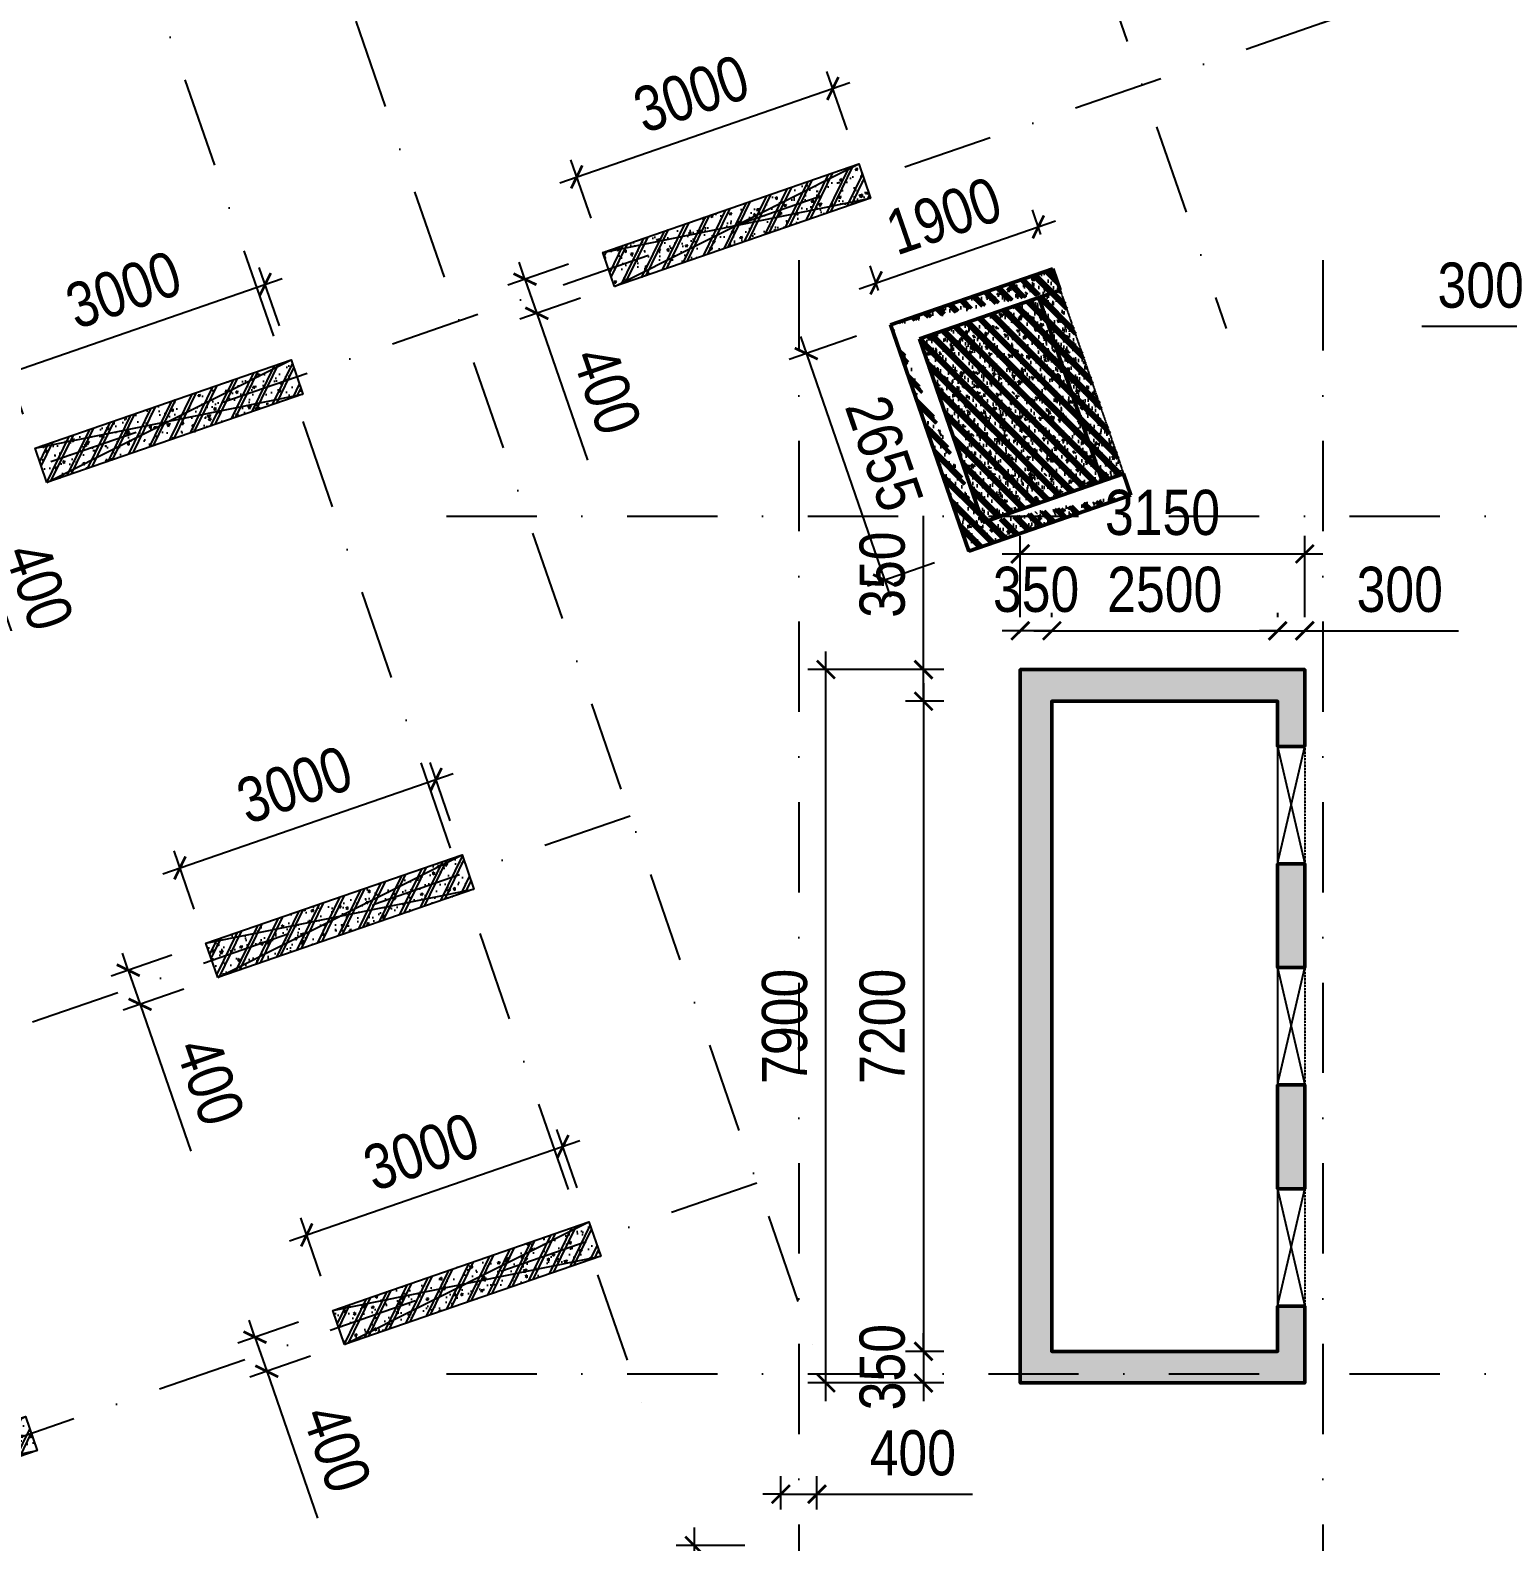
# Model space of a CAD drawing. Header units: millimetres. Extents: x 13965 to 1327256, y -72704 to 46237.
# Drawn here: x 287687 to 304047, y -23923 to -7183 of the extents above; entities that cross this region are included whole.
import ezdxf

# ---------------------------------------------------------------- set-up
doc = ezdxf.new("R2010")
doc.units = ezdxf.units.MM
doc.header["$MEASUREMENT"] = 0
doc.linetypes.add('DASHDOT', pattern=[1, 0.5, -0.25, 0, -0.25])
doc.linetypes.add('DASHED', pattern=[4.5, 3, -1.5])
for name, color, linetype in [('ccu11-Khuat', 9, 'DASHED'), ('ccu11-Manh', 8, 'Continuous'), ('ccu11-Thay', 7, 'Continuous'), ('KC2-DIM', 251, 'Continuous'), ('KT-Hatch', 251, 'Continuous'), ('KT-Luoi truc South Tower', 8, 'DASHDOT'), ('xref.asix of  podium$0$xref.asix of  podium$0$Xref_ST_MBDV Cot vach 30.7.2022$0$KT-Net cot vach', 6, 'Continuous'), ('Xref_ST_MBDV Cot vach 30.7.2022|Xref_ST_MBDV Cot vach 30.7.2022|Xref_ST_MBDV Cot vach 30.7.2022|Xref_ST_MBDV Cot vach 30.7.2022|KC-Betong', 6, 'Continuous')]:
    doc.layers.add(name, color=color, linetype=linetype)
for name, color, linetype, lineweight in [('KT-Kich thuoc', 159, 'Continuous', 18), ('ST_MBDV Cot vach 220805$0$Xref_ST_MBDV Cot vach 30.7.2022$0$KT-Net cot vach', 6, 'Continuous', 50), ('Xref_ST_MBDV Cot vach 30.7.2022$0$KT-Net cot vach', 6, 'Continuous', 50)]:
    doc.layers.add(name, color=color, linetype=linetype, lineweight=lineweight)
doc.styles.add('Arial Narrow', font='ARIALN.TTF')
doc.dimstyles.new('ccu12-200', dxfattribs={"dimscale": 200, "dimtxt": 2.5, "dimasz": 1, "dimexe": 1, "dimexo": 2, "dimgap": 1, "dimtad": 1, "dimdec": 0, "dimdsep": 46, "dimtxsty": 'Arial Narrow', "dimblk": 'ARCHTICK', "dimcen": -1, "dimdle": 1, "dimclrd": 256, "dimclre": 256, "dimclrt": 3, "dimadec": 0, "dimazin": 2, "dimtfac": 0.1, "dimtdec": 0, "dimtmove": 0, "dimatfit": 1, "dimldrblk": 'ARCHTICK', "dimfxl": 1, "dimtvp": 0.833333, "dimtolj": 1, "dimtzin": 12, "dimarcsym": 0})
doc.dimstyles.new('CCU_1-300', dxfattribs={"dimscale": 300, "dimtxt": 2.5, "dimasz": 1, "dimexe": 1, "dimexo": 2, "dimgap": 0.5, "dimtad": 1, "dimdec": 0, "dimdsep": 46, "dimtxsty": 'Arial Narrow', "dimblk": 'ARCHTICK', "dimcen": -1, "dimdle": 1, "dimclrd": 256, "dimclre": 256, "dimclrt": 3, "dimadec": 0, "dimazin": 2, "dimtfac": 0.1, "dimtdec": 0, "dimtix": 1, "dimtmove": 2, "dimatfit": 1, "dimfxl": 1, "dimtvp": 0.833333, "dimtolj": 1, "dimtzin": 12, "dimarcsym": 0})

# ---------------------------------------------------------------- blocks, each defined once
blk = doc.blocks.new('_ArchTick')
at = {"color": 0, "const_width": 0.15}
blk.add_lwpolyline([(-0.5, -0.5), (0.5, 0.5)], dxfattribs=at)
blk = doc.blocks.new('*D1046')
at = {"layer": 'Defpoints', "color": 0, "transparency": 16777216}
for p in [(-42197, 37814, 0), (-37735, 33219), (-40305, 32332, 0)]:
    blk.add_point(p, dxfattribs=at)
at = {"layer": 'KT-Kich thuoc', "lineweight": -2, "transparency": 16777216}
for p, q in [((-39726, 38985), (-37637, 32935)), ((-41630, 38010), (-39344, 38799)), ((-39737, 32528), (-37452, 33317))]:
    blk.add_line(p, q, dxfattribs=at)
at = {"layer": 'KT-Kich thuoc', "lineweight": -2, "transparency": 16777216, "xscale": 300, "yscale": 300, "zscale": 300}
for p, rotation in [((-39628, 38701), 109.0471074798708), ((-37735, 33219), 289.0471074798708)]:
    blk.add_blockref('_ArchTick', p, dxfattribs=dict(at, rotation=rotation))
at = {"layer": 'KT-Kich thuoc', "color": 3, "transparency": 16777216, "insert": (-37846, 36248), "char_height": 750, "attachment_point": 5, "rotation": 289.0471, "style": 'Arial Narrow'}
blk.add_mtext('\\A1;5800', dxfattribs=at)
blk = doc.blocks.new('*D254')
at = {"layer": 'Defpoints', "color": 0, "transparency": 16777216}
for p in [(293584, -19546), (293872, -20381, 0), (291036, -21360, 0)]:
    blk.add_point(p, dxfattribs=at)
at = {"layer": 'KC2-DIM', "lineweight": -2, "transparency": 16777216}
for p, q in [((293742, -20003), (293518, -19357)), ((290559, -20590), (293773, -19480)), ((290906, -20982), (290683, -20336))]:
    blk.add_line(p, q, dxfattribs=at)
at = {"layer": 'KC2-DIM', "lineweight": -2, "transparency": 16777216, "xscale": 200, "yscale": 200, "zscale": 200}
for p, rotation in [((293584, -19546), 19.0471379532168), ((290748, -20525), 199.0471379532168)]:
    blk.add_blockref('_ArchTick', p, dxfattribs=dict(at, rotation=rotation))
at = {"layer": 'KC2-DIM', "color": 3, "transparency": 16777216, "insert": (292017, -19605), "char_height": 500, "attachment_point": 5, "rotation": 19.0471, "style": 'Arial Narrow'}
blk.add_mtext('\\A1;3000', dxfattribs=at)
blk = doc.blocks.new('*D255')
at = {"layer": 'Defpoints', "color": 0, "transparency": 16777216}
for p in [(291036, -21360, 0), (291167, -21738, 0), (290306, -22035)]:
    blk.add_point(p, dxfattribs=at)
at = {"layer": 'KC2-DIM', "lineweight": -2, "transparency": 16777216}
for p, q in [((290658, -21490), (289986, -21722)), ((290175, -21657), (290110, -21468)), ((290175, -21657), (290306, -22035)), ((290789, -21868), (290117, -22100)), ((290306, -22035), (290867, -23662))]:
    blk.add_line(p, q, dxfattribs=at)
at = {"layer": 'KC2-DIM', "lineweight": -2, "transparency": 16777216, "xscale": 200, "yscale": 200, "zscale": 200}
for p, rotation in [((290175, -21657), 289.0471379532133), ((290306, -22035), 109.0471379532133)]:
    blk.add_blockref('_ArchTick', p, dxfattribs=dict(at, rotation=rotation))
at = {"layer": 'KC2-DIM', "color": 3, "transparency": 16777216, "insert": (291082, -22889), "char_height": 500, "attachment_point": 5, "rotation": 289.0471, "style": 'Arial Narrow'}
blk.add_mtext('\\A1;400', dxfattribs=at)
blk = doc.blocks.new('*D256')
at = {"layer": 'Defpoints', "color": 0, "transparency": 16777216}
for p in [(292180, -15481), (292469, -16316, 0), (289633, -17295, 0)]:
    blk.add_point(p, dxfattribs=at)
at = {"layer": 'KC2-DIM', "lineweight": -2, "transparency": 16777216}
for p, q in [((292338, -15938), (292115, -15292)), ((289156, -16525), (292370, -15416)), ((289503, -16917), (289279, -16271))]:
    blk.add_line(p, q, dxfattribs=at)
at = {"layer": 'KC2-DIM', "lineweight": -2, "transparency": 16777216, "xscale": 200, "yscale": 200, "zscale": 200}
for p, rotation in [((292180, -15481), 19.0471379532167), ((289345, -16460), 199.0471379532166)]:
    blk.add_blockref('_ArchTick', p, dxfattribs=dict(at, rotation=rotation))
at = {"layer": 'KC2-DIM', "color": 3, "transparency": 16777216, "insert": (290614, -15540), "char_height": 500, "attachment_point": 5, "rotation": 19.0471, "style": 'Arial Narrow'}
blk.add_mtext('\\A1;3000', dxfattribs=at)
blk = doc.blocks.new('*D257')
at = {"layer": 'Defpoints', "color": 0, "transparency": 16777216}
for p in [(289633, -17295, 0), (289764, -17673, 0), (288903, -17971)]:
    blk.add_point(p, dxfattribs=at)
at = {"layer": 'KC2-DIM', "lineweight": -2, "transparency": 16777216}
for p, q in [((288772, -17593), (288707, -17403)), ((289255, -17426), (288583, -17658)), ((288772, -17593), (288903, -17971)), ((289386, -17804), (288714, -18036)), ((288903, -17971), (289464, -19597))]:
    blk.add_line(p, q, dxfattribs=at)
at = {"layer": 'KC2-DIM', "lineweight": -2, "transparency": 16777216, "xscale": 200, "yscale": 200, "zscale": 200}
for p, rotation in [((288772, -17593), 289.0471379532133), ((288903, -17971), 109.0471379532133)]:
    blk.add_blockref('_ArchTick', p, dxfattribs=dict(at, rotation=rotation))
at = {"layer": 'KC2-DIM', "color": 3, "transparency": 16777216, "insert": (289679, -18824), "char_height": 500, "attachment_point": 5, "rotation": 289.0471, "style": 'Arial Narrow'}
blk.add_mtext('\\A1;400', dxfattribs=at)
blk = doc.blocks.new('*D258')
at = {"layer": 'Defpoints', "color": 0, "transparency": 16777216}
for p in [(290288, -9999), (290576, -10834, 0), (287740, -11813, 0)]:
    blk.add_point(p, dxfattribs=at)
at = {"layer": 'KC2-DIM', "lineweight": -2, "transparency": 16777216}
for p, q in [((290445, -10456), (290222, -9809)), ((287263, -11043), (290477, -9933)), ((287610, -11435), (287387, -10789))]:
    blk.add_line(p, q, dxfattribs=at)
at = {"layer": 'KC2-DIM', "lineweight": -2, "transparency": 16777216, "xscale": 200, "yscale": 200, "zscale": 200}
for p, rotation in [((290288, -9999), 19.0471379532167), ((287452, -10978), 199.0471379532166)]:
    blk.add_blockref('_ArchTick', p, dxfattribs=dict(at, rotation=rotation))
at = {"layer": 'KC2-DIM', "color": 3, "transparency": 16777216, "insert": (288721, -10058), "char_height": 500, "attachment_point": 5, "rotation": 19.0471, "style": 'Arial Narrow'}
blk.add_mtext('\\A1;3000', dxfattribs=at)
blk = doc.blocks.new('*D259')
at = {"layer": 'Defpoints', "color": 0, "transparency": 16777216}
for p in [(287740, -11813, 0), (287871, -12191, 0), (287010, -12488)]:
    blk.add_point(p, dxfattribs=at)
at = {"layer": 'KC2-DIM', "lineweight": -2, "transparency": 16777216}
for p, q in [((287362, -11943), (286690, -12175)), ((286879, -12110), (286814, -11921)), ((286879, -12110), (287010, -12488)), ((287493, -12321), (286821, -12553)), ((287010, -12488), (287571, -14115))]:
    blk.add_line(p, q, dxfattribs=at)
at = {"layer": 'KC2-DIM', "lineweight": -2, "transparency": 16777216, "xscale": 200, "yscale": 200, "zscale": 200}
for p, rotation in [((286879, -12110), 289.0471379532133), ((287010, -12488), 109.0471379532133)]:
    blk.add_blockref('_ArchTick', p, dxfattribs=dict(at, rotation=rotation))
at = {"layer": 'KC2-DIM', "color": 3, "transparency": 16777216, "insert": (287786, -13342), "char_height": 500, "attachment_point": 5, "rotation": 289.0471, "style": 'Arial Narrow'}
blk.add_mtext('\\A1;400', dxfattribs=at)
blk = doc.blocks.new('*D268')
at = {"layer": 'Defpoints', "color": 0, "transparency": 16777216}
for p in [(296574, -7828), (296862, -8664, 0), (294026, -9643, 0)]:
    blk.add_point(p, dxfattribs=at)
at = {"layer": 'KC2-DIM', "lineweight": -2, "transparency": 16777216}
for p, q in [((296731, -8285), (296508, -7639)), ((293549, -8873), (296763, -7763)), ((293896, -9264), (293673, -8618))]:
    blk.add_line(p, q, dxfattribs=at)
at = {"layer": 'KC2-DIM', "lineweight": -2, "transparency": 16777216, "xscale": 200, "yscale": 200, "zscale": 200}
for p, rotation in [((296574, -7828), 19.0471379532167), ((293738, -8807), 199.0471379532166)]:
    blk.add_blockref('_ArchTick', p, dxfattribs=dict(at, rotation=rotation))
at = {"layer": 'KC2-DIM', "color": 3, "transparency": 16777216, "insert": (295007, -7887), "char_height": 500, "attachment_point": 5, "rotation": 19.0471, "style": 'Arial Narrow'}
blk.add_mtext('\\A1;3000', dxfattribs=at)
blk = doc.blocks.new('*D269')
at = {"layer": 'Defpoints', "color": 0, "transparency": 16777216}
for p in [(294026, -9643, 0), (294157, -10021, 0), (293296, -10318)]:
    blk.add_point(p, dxfattribs=at)
at = {"layer": 'KC2-DIM', "lineweight": -2, "transparency": 16777216}
for p, q in [((293648, -9773), (292976, -10005)), ((293165, -9940), (293100, -9751)), ((293165, -9940), (293296, -10318)), ((293779, -10151), (293107, -10383)), ((293296, -10318), (293857, -11945))]:
    blk.add_line(p, q, dxfattribs=at)
at = {"layer": 'KC2-DIM', "lineweight": -2, "transparency": 16777216, "xscale": 200, "yscale": 200, "zscale": 200}
for p, rotation in [((293165, -9940), 289.0471379532133), ((293296, -10318), 109.0471379532133)]:
    blk.add_blockref('_ArchTick', p, dxfattribs=dict(at, rotation=rotation))
at = {"layer": 'KC2-DIM', "color": 3, "transparency": 16777216, "insert": (294072, -11172), "char_height": 500, "attachment_point": 5, "rotation": 289.0471, "style": 'Arial Narrow'}
blk.add_mtext('\\A1;400', dxfattribs=at)
blk = doc.blocks.new('*D272')
at = {"layer": 'Defpoints', "color": 0, "transparency": 16777216}
for p in [(295998, -23964), (295039, -26964), (295998, -26964)]:
    blk.add_point(p, dxfattribs=at)
at = {"layer": 'KC2-DIM', "lineweight": -2, "transparency": 16777216}
for p, q in [((295039, -23764), (295039, -27164)), ((295598, -23964), (294839, -23964)), ((295598, -26964), (294839, -26964))]:
    blk.add_line(p, q, dxfattribs=at)
at = {"layer": 'KC2-DIM', "lineweight": -2, "transparency": 16777216, "xscale": 200, "yscale": 200, "zscale": 200}
for p, rotation in [((295039, -23964), 90), ((295039, -26964), 270)]:
    blk.add_blockref('_ArchTick', p, dxfattribs=dict(at, rotation=rotation))
at = {"layer": 'KC2-DIM', "color": 3, "transparency": 16777216, "insert": (294584, -25464), "char_height": 500, "attachment_point": 5, "rotation": 90, "style": 'Arial Narrow'}
blk.add_mtext('\\A1;3000', dxfattribs=at)
blk = doc.blocks.new('*D273')
at = {"layer": 'Defpoints', "color": 0, "transparency": 16777216}
for p in [(296398, -23396), (295998, -23964), (296398, -23964)]:
    blk.add_point(p, dxfattribs=at)
at = {"layer": 'KC2-DIM', "lineweight": -2, "transparency": 16777216}
for p, q in [((295998, -23564), (295998, -23196)), ((296398, -23564), (296398, -23196)), ((295998, -23396), (295798, -23396)), ((295998, -23396), (296398, -23396)), ((296398, -23396), (298119, -23396))]:
    blk.add_line(p, q, dxfattribs=at)
at = {"layer": 'KC2-DIM', "lineweight": -2, "transparency": 16777216, "xscale": 200, "yscale": 200, "zscale": 200}
blk.add_blockref('_ArchTick', (295998, -23396), dxfattribs=at)
at = {"layer": 'KC2-DIM', "lineweight": -2, "transparency": 16777216, "xscale": 200, "yscale": 200, "zscale": 200, "rotation": 180}
blk.add_blockref('_ArchTick', (296398, -23396), dxfattribs=at)
at = {"layer": 'KC2-DIM', "color": 3, "transparency": 16777216, "insert": (297459, -22941), "char_height": 500, "attachment_point": 5, "style": 'Arial Narrow'}
blk.add_mtext('\\A1;400', dxfattribs=at)
blk = doc.blocks.new('*D296')
at = {"layer": 'Defpoints', "color": 0, "transparency": 16777216}
for p in [(298849, -9361), (299008, -9822), (297212, -10442)]:
    blk.add_point(p, dxfattribs=at)
at = {"layer": 'KC2-DIM', "lineweight": -2, "transparency": 16777216}
for p, q in [((298877, -9444), (298783, -9172)), ((296864, -10046), (299038, -9295)), ((297081, -10064), (296987, -9792))]:
    blk.add_line(p, q, dxfattribs=at)
at = {"layer": 'KC2-DIM', "lineweight": -2, "transparency": 16777216, "xscale": 200, "yscale": 200, "zscale": 200}
for p, rotation in [((298849, -9361), 19.0471379540408), ((297053, -9981), 199.0471379540408)]:
    blk.add_blockref('_ArchTick', p, dxfattribs=dict(at, rotation=rotation))
at = {"layer": 'KC2-DIM', "color": 3, "transparency": 16777216, "insert": (297802, -9240), "char_height": 500, "attachment_point": 5, "rotation": 19.0471, "style": 'Arial Narrow'}
blk.add_mtext('\\A1;1900', dxfattribs=at)
blk = doc.blocks.new('*D297')
at = {"layer": 'Defpoints', "color": 0, "transparency": 16777216}
for p in [(297212, -10442), (298078, -12951), (297146, -13273)]:
    blk.add_point(p, dxfattribs=at)
at = {"layer": 'KC2-DIM', "lineweight": -2, "transparency": 16777216}
for p, q in [((296834, -10572), (296090, -10829)), ((296214, -10575), (297211, -13462)), ((297700, -13082), (296957, -13339))]:
    blk.add_line(p, q, dxfattribs=at)
at = {"layer": 'KC2-DIM', "lineweight": -2, "transparency": 16777216, "xscale": 200, "yscale": 200, "zscale": 200}
for p, rotation in [((296279, -10764), 109.0471379532321), ((297146, -13273), 289.0471379532321)]:
    blk.add_blockref('_ArchTick', p, dxfattribs=dict(at, rotation=rotation))
at = {"layer": 'KC2-DIM', "color": 3, "transparency": 16777216, "insert": (297143, -11870), "char_height": 500, "attachment_point": 5, "rotation": 289.0471, "style": 'Arial Narrow'}
blk.add_mtext('\\A1;2655', dxfattribs=at)
blk = doc.blocks.new('*D319')
at = {"layer": 'Defpoints', "color": 0, "transparency": 16777216}
for p in [(297578, -14264), (298204, -14264), (298204, -14614)]:
    blk.add_point(p, dxfattribs=at)
at = {"layer": 'KC2-DIM', "lineweight": -2, "transparency": 16777216}
for p, q in [((297578, -14264), (297578, -12559)), ((297804, -14264), (297378, -14264)), ((297578, -14614), (297578, -14264)), ((297804, -14614), (297378, -14614)), ((297578, -14614), (297578, -14814))]:
    blk.add_line(p, q, dxfattribs=at)
at = {"layer": 'KC2-DIM', "lineweight": -2, "transparency": 16777216, "xscale": 200, "yscale": 200, "zscale": 200}
for p, rotation in [((297578, -14264), 270), ((297578, -14614), 90)]:
    blk.add_blockref('_ArchTick', p, dxfattribs=dict(at, rotation=rotation))
at = {"layer": 'KC2-DIM', "color": 3, "transparency": 16777216, "insert": (297123, -13212), "char_height": 500, "attachment_point": 5, "rotation": 90, "style": 'Arial Narrow'}
blk.add_mtext('\\A1;350', dxfattribs=at)
blk = doc.blocks.new('*D320')
at = {"layer": 'Defpoints', "color": 0, "transparency": 16777216}
for p in [(298204, -14614), (297578, -21814), (298204, -21814)]:
    blk.add_point(p, dxfattribs=at)
at = {"layer": 'KC2-DIM', "lineweight": -2, "transparency": 16777216}
for p, q in [((297578, -14414), (297578, -22014)), ((297804, -14614), (297378, -14614)), ((297804, -21814), (297378, -21814))]:
    blk.add_line(p, q, dxfattribs=at)
at = {"layer": 'KC2-DIM', "lineweight": -2, "transparency": 16777216, "xscale": 200, "yscale": 200, "zscale": 200}
for p, rotation in [((297578, -14614), 90), ((297578, -21814), 270)]:
    blk.add_blockref('_ArchTick', p, dxfattribs=dict(at, rotation=rotation))
at = {"layer": 'KC2-DIM', "color": 3, "transparency": 16777216, "insert": (297123, -18214), "char_height": 500, "attachment_point": 5, "rotation": 90, "style": 'Arial Narrow'}
blk.add_mtext('\\A1;7200', dxfattribs=at)
blk = doc.blocks.new('*D321')
at = {"layer": 'Defpoints', "color": 0, "transparency": 16777216}
for p in [(298204, -21814), (297578, -22164), (298204, -22164)]:
    blk.add_point(p, dxfattribs=at)
at = {"layer": 'KC2-DIM', "lineweight": -2, "transparency": 16777216}
for p, q in [((297578, -21814), (297578, -21614)), ((297804, -21814), (297378, -21814)), ((297578, -21814), (297578, -22164)), ((297804, -22164), (297378, -22164)), ((297578, -22164), (297578, -22364))]:
    blk.add_line(p, q, dxfattribs=at)
at = {"layer": 'KC2-DIM', "lineweight": -2, "transparency": 16777216, "xscale": 200, "yscale": 200, "zscale": 200}
for p, rotation in [((297578, -21814), 270), ((297578, -22164), 90)]:
    blk.add_blockref('_ArchTick', p, dxfattribs=dict(at, rotation=rotation))
at = {"layer": 'KC2-DIM', "color": 3, "transparency": 16777216, "insert": (297123, -21989), "char_height": 500, "attachment_point": 5, "rotation": 90, "style": 'Arial Narrow'}
blk.add_mtext('\\A1;350', dxfattribs=at)
blk = doc.blocks.new('*D322')
at = {"layer": 'Defpoints', "color": 0, "transparency": 16777216}
for p in [(296497, -14264), (298204, -14264), (298204, -22164)]:
    blk.add_point(p, dxfattribs=at)
at = {"layer": 'KC2-DIM', "lineweight": -2, "transparency": 16777216}
for p, q in [((296497, -22364), (296497, -14064)), ((297804, -14264), (296297, -14264)), ((297804, -22164), (296297, -22164))]:
    blk.add_line(p, q, dxfattribs=at)
at = {"layer": 'KC2-DIM', "lineweight": -2, "transparency": 16777216, "xscale": 200, "yscale": 200, "zscale": 200}
for p, rotation in [((296497, -14264), 90), ((296497, -22164), 270)]:
    blk.add_blockref('_ArchTick', p, dxfattribs=dict(at, rotation=rotation))
at = {"layer": 'KC2-DIM', "color": 3, "transparency": 16777216, "insert": (296042, -18214), "char_height": 500, "attachment_point": 5, "rotation": 90, "style": 'Arial Narrow'}
blk.add_mtext('\\A1;7900', dxfattribs=at)
blk = doc.blocks.new('*D323')
at = {"layer": 'Defpoints', "color": 0, "transparency": 16777216}
for p in [(298649, -13834), (298649, -14084), (298999, -14084)]:
    blk.add_point(p, dxfattribs=at)
at = {"layer": 'KC2-DIM', "lineweight": -2, "transparency": 16777216}
for p, q in [((298649, -13684), (298649, -13634)), ((298999, -13684), (298999, -13634)), ((298649, -13834), (298449, -13834)), ((298999, -13834), (298649, -13834)), ((298999, -13834), (299199, -13834))]:
    blk.add_line(p, q, dxfattribs=at)
at = {"layer": 'KC2-DIM', "lineweight": -2, "transparency": 16777216, "xscale": 200, "yscale": 200, "zscale": 200}
blk.add_blockref('_ArchTick', (298649, -13834), dxfattribs=at)
at = {"layer": 'KC2-DIM', "lineweight": -2, "transparency": 16777216, "xscale": 200, "yscale": 200, "zscale": 200, "rotation": 180}
blk.add_blockref('_ArchTick', (298999, -13834), dxfattribs=at)
at = {"layer": 'KC2-DIM', "color": 3, "transparency": 16777216, "insert": (298824, -13378), "char_height": 500, "attachment_point": 5, "style": 'Arial Narrow'}
blk.add_mtext('\\A1;350', dxfattribs=at)
blk = doc.blocks.new('*D324')
at = {"layer": 'Defpoints', "color": 0, "transparency": 16777216}
for p in [(301499, -13834), (298999, -14084), (301499, -14084)]:
    blk.add_point(p, dxfattribs=at)
at = {"layer": 'KC2-DIM', "lineweight": -2, "transparency": 16777216}
for p, q in [((298999, -13684), (298999, -13634)), ((301499, -13684), (301499, -13634)), ((298799, -13834), (301699, -13834))]:
    blk.add_line(p, q, dxfattribs=at)
at = {"layer": 'KC2-DIM', "lineweight": -2, "transparency": 16777216, "xscale": 200, "yscale": 200, "zscale": 200, "rotation": 180}
blk.add_blockref('_ArchTick', (298999, -13834), dxfattribs=at)
at = {"layer": 'KC2-DIM', "lineweight": -2, "transparency": 16777216, "xscale": 200, "yscale": 200, "zscale": 200}
blk.add_blockref('_ArchTick', (301499, -13834), dxfattribs=at)
at = {"layer": 'KC2-DIM', "color": 3, "transparency": 16777216, "insert": (300249, -13378), "char_height": 500, "attachment_point": 5, "style": 'Arial Narrow'}
blk.add_mtext('\\A1;2500', dxfattribs=at)
blk = doc.blocks.new('*D325')
at = {"layer": 'Defpoints', "color": 0, "transparency": 16777216}
for p in [(301799, -13834), (301499, -14084), (301799, -14084)]:
    blk.add_point(p, dxfattribs=at)
at = {"layer": 'KC2-DIM', "lineweight": -2, "transparency": 16777216}
for p, q in [((301499, -13684), (301499, -13634)), ((301799, -13684), (301799, -13634)), ((301499, -13834), (301299, -13834)), ((301499, -13834), (301799, -13834)), ((301799, -13834), (303503, -13834))]:
    blk.add_line(p, q, dxfattribs=at)
at = {"layer": 'KC2-DIM', "lineweight": -2, "transparency": 16777216, "xscale": 200, "yscale": 200, "zscale": 200}
blk.add_blockref('_ArchTick', (301499, -13834), dxfattribs=at)
at = {"layer": 'KC2-DIM', "lineweight": -2, "transparency": 16777216, "xscale": 200, "yscale": 200, "zscale": 200, "rotation": 180}
blk.add_blockref('_ArchTick', (301799, -13834), dxfattribs=at)
at = {"layer": 'KC2-DIM', "color": 3, "transparency": 16777216, "insert": (302851, -13378), "char_height": 500, "attachment_point": 5, "style": 'Arial Narrow'}
blk.add_mtext('\\A1;300', dxfattribs=at)
blk = doc.blocks.new('*D326')
at = {"layer": 'Defpoints', "color": 0, "transparency": 16777216}
for p in [(301799, -12982), (298649, -14084), (301799, -14084)]:
    blk.add_point(p, dxfattribs=at)
at = {"layer": 'KC2-DIM', "lineweight": -2, "transparency": 16777216}
for p, q in [((298649, -13684), (298649, -12782)), ((301799, -13684), (301799, -12782)), ((298449, -12982), (301999, -12982))]:
    blk.add_line(p, q, dxfattribs=at)
at = {"layer": 'KC2-DIM', "lineweight": -2, "transparency": 16777216, "xscale": 200, "yscale": 200, "zscale": 200, "rotation": 180}
blk.add_blockref('_ArchTick', (298649, -12982), dxfattribs=at)
at = {"layer": 'KC2-DIM', "lineweight": -2, "transparency": 16777216, "xscale": 200, "yscale": 200, "zscale": 200}
blk.add_blockref('_ArchTick', (301799, -12982), dxfattribs=at)
at = {"layer": 'KC2-DIM', "color": 3, "transparency": 16777216, "insert": (300224, -12526), "char_height": 500, "attachment_point": 5, "style": 'Arial Narrow'}
blk.add_mtext('\\A1;3150', dxfattribs=at)
blk = doc.blocks.new('*D333')
at = {"layer": 'Defpoints', "color": 0, "transparency": 16777216}
for p in [(304799, -10464), (304799, -10983), (305099, -10983)]:
    blk.add_point(p, dxfattribs=at)
at = {"layer": 'KC2-DIM', "lineweight": -2, "transparency": 16777216}
for p, q in [((304799, -10583), (304799, -10264)), ((305099, -10583), (305099, -10264)), ((304799, -10464), (303094, -10464)), ((305099, -10464), (304799, -10464)), ((305099, -10464), (305299, -10464))]:
    blk.add_line(p, q, dxfattribs=at)
at = {"layer": 'KC2-DIM', "lineweight": -2, "transparency": 16777216, "xscale": 200, "yscale": 200, "zscale": 200}
blk.add_blockref('_ArchTick', (304799, -10464), dxfattribs=at)
at = {"layer": 'KC2-DIM', "lineweight": -2, "transparency": 16777216, "xscale": 200, "yscale": 200, "zscale": 200, "rotation": 180}
blk.add_blockref('_ArchTick', (305099, -10464), dxfattribs=at)
at = {"layer": 'KC2-DIM', "color": 3, "transparency": 16777216, "insert": (303747, -10009), "char_height": 500, "attachment_point": 5, "style": 'Arial Narrow'}
blk.add_mtext('\\A1;300', dxfattribs=at)
blk = doc.blocks.new('*U37')
h = blk.add_hatch()
h.set_pattern_fill('VATLIEU04', color=250, scale=40, style=0, pattern_type=2)
h.set_pattern_definition([(50, (-550, 3050), (286.904, -25.101), [30, -330]), (355, (-550, 3050), (-55.5, 300.877), [24, -264]), (100.451, (-526.1, 3047.9), (231.404, 275.776), [25.496, -280.457]), (46.184, (-550, 3130), (426.896, -66.208), [45, -495]), (96.636, (-514.43, 3124.5), (373.865, 389.647), [38.244, -420.685]), (351.184, (-550, 3130), (373.865, 389.65), [36, -396]), (21, (-510, 3110), (238.763, -161.048), [30, -330]), (326, (-510, 3110), (97.326, 290.06), [24, -264]), (71.451, (-490.1, 3096.58), (336.09, 129.012), [25.496, -280.457]), (37.5, (-550, 3050), (4.864, 133.1575), [0, -260.8, 0, -268, 0, -265]), (7.5, (-550, 3050), (105.228, 157.7647), [0, -152.8, 0, -254.8, 0, -101]), (327.5, (-639.2, 3050), (213.529, -9.022), [0, -100, 0, -312, 0, -414]), (317.5, (-679.2, 3050), (233.274, 40.042), [0, -130, 0, -207.2, 0, -294]), (45, (-550, 3050), (-120.208, 120.208), []), (45, (-550, 3099), (-120.208, 120.208), [])])
h.paths.add_polyline_path([(-475, -475), (-75, -475), (-75, 2525), (-475, 2525)])
at = {"color": 6, "ltscale": 0.25}
blk.add_lwpolyline([(-475, -475), (-75, -475), (-75, 2525), (-475, 2525)], close=True, dxfattribs=at)
at = {"layer": 'Defpoints', "linetype": 'ByBlock', "ltscale": 30}
for p, q in [((-75, -475), (-475, 2525)), ((-475, -475), (-75, 2525))]:
    blk.add_line(p, q, dxfattribs=at)
blk = doc.blocks.new('MBCV-T21')
at = {"layer": 'KT-Hatch'}
h = blk.add_hatch(dxfattribs=at)
h.set_pattern_fill('BTCT', color=256, scale=30)
h.set_pattern_definition([(50, (6073.49, -25720.42), (215.17805, -18.82564), [22.5, -247.5]), (355, (6073.5, -25720.42), (-41.6254, 225.6576), [18, -198]), (100.4514, (6091.42, -25721.99), (173.5528, 206.8319), [19.1221, -210.3426]), (46.1842, (6073.5, -25660.42), (320.1723, -49.6557), [33.75, -371.25]), (96.6356, (6100.17, -25664.55), (280.3988, 292.2354), [28.683, -315.514]), (351.1842, (6073.5, -25660.42), (280.3986, 292.2356), [27, -297]), (21, (6103.49, -25675.42), (179.0721, -120.78567), [22.5, -247.5]), (326, (6103.5, -25675.42), (72.9946, 217.545), [18, -198]), (71.4514, (6118.41, -25685.48), (252.0668, 96.75915), [19.1221, -210.3426]), (37.5, (6073.49, -25720.42), (3.64796, 99.86816), [0, -195.6, 0, -201, 0, -198.75]), (7.5, (6073.49, -25720.42), (78.92086, 118.32351), [0, -114.6, 0, -191.1, 0, -75.75]), (327.5, (6006.59, -25720.42), (160.14673, -6.76646), [0, -75, 0, -234, 0, -310.5]), (317.5, (5976.59, -25720.42), (174.95585, 30.0315), [0, -97.5, 0, -155.4, 0, -220.5]), (45, (6073.49, -25720.42), (-79.54951, 79.54951), []), (45, (6126.52, -25720.42), (-79.54951, 79.54951), [])])
h.paths.add_polyline_path([(-30850, -6100), (-30550, -6100), (-30550, -4950), (-30850, -4950)], flags=17)
h.paths.add_polyline_path([(-30550, -2500), (-30850, -2500), (-30850, -3650), (-30550, -3650)], flags=17)
h.paths.add_polyline_path([(-30850, -1200), (-30550, -1200), (-30550, -700), (-28050, -700), (-28050, -7900), (-30550, -7900), (-30550, -7400), (-30850, -7400), (-30850, -8250), (-27700, -8250), (-27700, 2450), (-30850, 2450), (-30850, 1525), (-30550, 1525), (-30550, 2100), (-28050, 2100), (-28050, -350), (-30550, -350), (-30550, 225), (-30850, 225)])
h.paths.add_polyline_path([(-34150, -7900), (-36650, -7900), (-36650, -700), (-34150, -700), (-34150, -1200), (-33850, -1200), (-33850, -350), (-37000, -350), (-37000, -8250), (-33850, -8250), (-33850, -7400), (-34150, -7400)])
h.paths.add_polyline_path([(-34150, -6100), (-33850, -6100), (-33850, -4950), (-34150, -4950)], flags=17)
h.paths.add_polyline_path([(-34150, -3650), (-33850, -3650), (-33850, -2500), (-34150, -2500)], flags=17)
at = {"layer": 'xref.asix of  podium$0$xref.asix of  podium$0$Xref_ST_MBDV Cot vach 30.7.2022$0$KT-Net cot vach'}
h = blk.add_hatch(dxfattribs=at)
h.set_pattern_fill('1BETONG2-BOP', color=250, scale=30, style=0, pattern_type=2)
h.set_pattern_definition([(50, (79462.94, -202765.6), (215.17805, -18.82564), [22.5, -247.5]), (355, (79462.94, -202765.6), (-41.6254, 225.65764), [18, -198]), (100.4514, (79480.88, -202767.17), (173.55281, 206.83186), [19.12206, -210.34263]), (46.1842, (79462.94, -202705.6), (320.1723, -49.6557), [33.75, -371.25]), (96.6356, (79489.63, -202709.74), (280.3988, 292.23536), [28.6831, -315.5139]), (351.1842, (79462.94, -202705.6), (280.3986, 292.2356), [27, -297]), (21, (79492.94, -202720.6), (179.07212, -120.78567), [22.5, -247.5]), (226, (79492.94, -202720.6), (201.56464, -109.66194), [18, -198]), (71.4514, (79507.87, -202730.66), (252.06679, 96.75915), [19.12206, -210.34263]), (67.5, (79462.945, -202765.6), (-46.774855, 88.312339), [0, -195.6, 0, -201, 0, -198.75]), (4.5, (79462.94, -202765.6), (85.005277, 114.030957), [0, -114.6, 0, -191.1, 0, -75.75]), (327.5, (79396.045, -202765.6), (160.14673, -6.766462), [0, -75, 0, -234, 0, -310.5]), (317.5, (79366.04, -202765.6), (174.95585, 30.031495), [0, -97.5, 0, -155.4, 0, -220.5]), (315, (79462.94, -202765.6), (90.156115, 90.156115), []), (315, (79462.94, -202728.85), (90.156115, 90.156115), [])])
edge = h.paths.add_edge_path()
edge.add_line((-36639, 4087), (-38435, 3467))
edge.add_line((-36557, 3851), (-38117, 3313))
edge.add_line((-37570, 962), (-38437, 3472))
edge.add_line((-37415, 1280), (-38117, 3313))
edge.add_line((-37570, 962), (-35774, 1583))
edge.add_line((-37415, 1280), (-35856, 1819))
edge.add_line((-35856, 1819), (-35774, 1583))
edge.add_line((-36557, 3851), (-36639, 4087))
at = {"layer": 'Xref_ST_MBDV Cot vach 30.7.2022$0$KT-Net cot vach'}
h = blk.add_hatch(dxfattribs=at)
h.set_pattern_fill('1BETONG2-BOP', color=250, scale=30, style=0, pattern_type=2)
h.set_pattern_definition([(50, (79462.94, -202765.6), (215.17805, -18.82564), [22.5, -247.5]), (355, (79462.94, -202765.6), (-41.6254, 225.65764), [18, -198]), (100.4514, (79480.88, -202767.17), (173.55281, 206.83186), [19.12206, -210.34263]), (46.1842, (79462.94, -202705.6), (320.1723, -49.6557), [33.75, -371.25]), (96.6356, (79489.63, -202709.74), (280.3988, 292.23536), [28.6831, -315.5139]), (351.1842, (79462.94, -202705.6), (280.3986, 292.2356), [27, -297]), (21, (79492.94, -202720.6), (179.07212, -120.78567), [22.5, -247.5]), (226, (79492.94, -202720.6), (201.56464, -109.66194), [18, -198]), (71.4514, (79507.87, -202730.66), (252.06679, 96.75915), [19.12206, -210.34263]), (67.5, (79462.945, -202765.6), (-46.774855, 88.312339), [0, -195.6, 0, -201, 0, -198.75]), (4.5, (79462.94, -202765.6), (85.005277, 114.030957), [0, -114.6, 0, -191.1, 0, -75.75]), (327.5, (79396.045, -202765.6), (160.14673, -6.766462), [0, -75, 0, -234, 0, -310.5]), (317.5, (79366.04, -202765.6), (174.95585, 30.031495), [0, -97.5, 0, -155.4, 0, -220.5]), (315, (79462.94, -202765.6), (90.156115, 90.156115), []), (315, (79462.94, -202728.85), (90.156115, 90.156115), [])])
edge = h.paths.add_edge_path()
edge.add_line((-36639, 4087), (-38435, 3467))
edge.add_line((-36557, 3851), (-38117, 3313))
edge.add_line((-37570, 962), (-38437, 3472))
edge.add_line((-37415, 1280), (-38117, 3313))
edge.add_line((-37570, 962), (-35774, 1583))
edge.add_line((-37415, 1280), (-35856, 1819))
edge.add_line((-35856, 1819), (-35774, 1583))
edge.add_line((-36557, 3851), (-36639, 4087))
at = {"layer": 'ccu11-Khuat', "color": 6, "ltscale": 0.5}
blk.add_lwpolyline([(-36557, 3851), (-35856, 1819)], dxfattribs=at)
at = {"layer": 'ccu11-Khuat', "color": 6, "ltscale": 0.2}
for points in [[(-33850, -1200), (-33850, -2500)], [(-33850, -3650), (-33850, -4950)], [(-33850, -6100), (-33850, -7400)]]:
    blk.add_lwpolyline(points, dxfattribs=at)
at = {"layer": 'ccu11-Thay', "color": 6, "ltscale": 0.5}
for points in [[(-34150, -1200), (-34150, -2500)], [(-34150, -3650), (-34150, -4950)], [(-34150, -6100), (-34150, -7400)]]:
    blk.add_lwpolyline(points, dxfattribs=at)
at = {"layer": 'KC2-DIM', "ltscale": 0.5}
for points in [[(-34150, -1200), (-33850, -2500)], [(-34150, -2500), (-33850, -1200)], [(-34150, -3650), (-33850, -4950)], [(-34150, -4950), (-33850, -3650)], [(-34150, -6100), (-33850, -7400)], [(-34150, -7400), (-33850, -6100)]]:
    blk.add_lwpolyline(points, dxfattribs=at)
at = {"layer": 'ST_MBDV Cot vach 220805$0$Xref_ST_MBDV Cot vach 30.7.2022$0$KT-Net cot vach', "color": 6}
blk.add_lwpolyline([(-36794, 3770), (-36092, 1737)], dxfattribs=at)
at = {"layer": 'ST_MBDV Cot vach 220805$0$Xref_ST_MBDV Cot vach 30.7.2022$0$KT-Net cot vach'}
blk.add_lwpolyline([(-33850, -1200), (-33850, -350), (-37000, -350), (-37000, -8250), (-33850, -8250), (-33850, -7400), (-34150, -7400), (-34150, -7900), (-36650, -7900), (-36650, -700), (-34150, -700), (-34150, -1200)], close=True, dxfattribs=at)
at = {"layer": 'ST_MBDV Cot vach 220805$0$Xref_ST_MBDV Cot vach 30.7.2022$0$KT-Net cot vach', "color": 6}
for points in [[(-34150, -2500), (-33850, -2500), (-33850, -3650), (-34150, -3650)], [(-34150, -4950), (-33850, -4950), (-33850, -6100), (-34150, -6100)]]:
    blk.add_lwpolyline(points, close=True, dxfattribs=at)
at = {"layer": 'xref.asix of  podium$0$xref.asix of  podium$0$Xref_ST_MBDV Cot vach 30.7.2022$0$KT-Net cot vach'}
for p, q in [((-36639, 4087), (-38435, 3467)), ((-36557, 3851), (-36639, 4087)), ((-38117, 3313), (-36557, 3851)), ((-37570, 962), (-38437, 3472)), ((-37415, 1280), (-38117, 3313)), ((-37415, 1280), (-35856, 1819)), ((-35856, 1819), (-35774, 1583)), ((-37570, 962), (-35774, 1583))]:
    blk.add_line(p, q, dxfattribs=at)
at = {"layer": 'Xref_ST_MBDV Cot vach 30.7.2022$0$KT-Net cot vach'}
for p, q in [((-36639, 4087), (-38435, 3467)), ((-36557, 3851), (-36639, 4087)), ((-36557, 3851), (-36639, 4087)), ((-38117, 3313), (-36557, 3851)), ((-37570, 962), (-38437, 3472)), ((-37415, 1280), (-38117, 3313)), ((-37415, 1280), (-35856, 1819)), ((-35856, 1819), (-35774, 1583)), ((-35856, 1819), (-35774, 1583)), ((-37570, 962), (-35774, 1583))]:
    blk.add_line(p, q, dxfattribs=at)
at = {"layer": 'Xref_ST_MBDV Cot vach 30.7.2022|Xref_ST_MBDV Cot vach 30.7.2022|Xref_ST_MBDV Cot vach 30.7.2022|Xref_ST_MBDV Cot vach 30.7.2022|KC-Betong', "linetype": 'ByBlock', "xscale": -0.9999999999999998, "rotation": 289.0471379532163}
for p in [(-41198, 4497, 0), (-47484, 2327, 0), (-45591, -3155, 0), (-44187, -7220, 0), (-50426, -9374, 0)]:
    blk.add_blockref('*U37', p, dxfattribs=at)
blk = doc.blocks.new('Asix South Tower')
at = {"layer": 'KT-Luoi truc South Tower', "ltscale": 2000}
for p, q in [((-53965.4, 67304.5), (-40792.5, 29149.9)), ((-61527.4, 64693.7), (-45306.5, 17710.6)), ((-63417.9, 64041.1), (-47197, 17057.9)), ((-37735.1, 33218.9), (-103274.2, 10591.7)), ((-45523, 29903.8), (-45523, -4459.1)), ((-39723, 29903.8), (-39723, -4459.1)), ((-49426.2, 27070.4), (10118.8, 27070.4)), ((-47391.3, 23749.2), (-101381.4, 5109.2)), ((-45988, 19684.6), (-99978.1, 1044.6)), ((-49426.2, 17570.4), (10118.8, 17570.4))]:
    blk.add_line(p, q, dxfattribs=at)
at = {"layer": 'KT-Kich thuoc'}
dim = blk.add_linear_dim(base=(-37735.1, 33218.9), p1=(-42196.7, 37814.5, 0), p2=(-40304.5, 32331.8, 0), angle=109.04711, dimstyle='CCU_1-300', dxfattribs=at)
dim.commit()
dim.dimension.update_dxf_attribs({"geometry": '*D1046', "text_midpoint": (-37846.3, 36248.5), "dimtype": 128})

msp = doc.modelspace()

# ---------------------------------------------------------------- block references
at = {"layer": 'ccu11-Manh'}
msp.add_blockref('MBCV-T21', (335648.4, -13913.9), dxfattribs=at)
at = {"layer": 'KT-Kich thuoc'}
msp.add_blockref('Asix South Tower', (341721.4, -39634.4), dxfattribs=at)

# ---------------------------------------------------------------- dimensions: what is measured, and where the dimension line sits
at = {"layer": 'KC2-DIM'}
for p1, p2, distance, picture, middle in [((294026.2, -9642.6, 0), (296861.9, -8663.5, 0), 883.6, '*D268', (295007.1, -7887.5, 0)), ((297211.8, -10441.7), (299007.8, -9821.7), 487.7, '*D296', (297802, -9240.4)), ((287740.3, -11812.8, 0), (290576, -10833.7, 0), 883.6, '*D258', (288721.2, -10057.7, 0)), ((294026.2, -9642.6, 0), (294156.7, -10020.7, 0), -910.9, '*D269', (294072.1, -11171.8, 0)), ((297211.8, -10441.7), (298078.3, -12951.5), -986.5, '*D297', (297142.9, -11869.9)), ((287740.3, -11812.8, 0), (287870.8, -12190.9, 0), -910.9, '*D259', (287786.2, -13342, 0)), ((289633.1, -17295.2, 0), (292468.8, -16316.2, 0), 883.6, '*D256', (290614, -15540.1, 0)), ((289633.1, -17295.2, 0), (289763.6, -17673.3, 0), -910.9, '*D257', (289679, -18824.4, 0)), ((291036.4, -21359.8, 0), (293872.1, -20380.8, 0), 883.6, '*D254', (292017.3, -19604.7, 0)), ((291036.4, -21359.8, 0), (291166.9, -21737.9, 0), -910.9, '*D255', (291082.3, -22889, 0)), ((295998.4, -23963.9), (296398.4, -23963.9), 567.7, '*D273', (297458.8, -22941)), ((295998.4, -23963.9), (295998.4, -26963.9), -959.4, '*D272', (294583.6, -25463.9))]:
    dim = msp.add_aligned_dim(p1=p1, p2=p2, distance=distance, dimstyle='ccu12-200', dxfattribs=at)
    dim.commit()
    dim.dimension.update_dxf_attribs({"geometry": picture, "text_midpoint": middle})
for base, p1, p2, picture, middle in [((304798.8, -10464.1), (305098.8, -10982.7), (304798.8, -10982.7), '*D333', (303746.5, -10008.8)), ((301798.8, -12981.5), (298648.8, -14084.5), (301798.8, -14084.5), '*D326', (300223.8, -12526.2)), ((301498.8, -13833.7), (298998.8, -14084.5), (301498.8, -14084.5), '*D324', (300248.8, -13378.4)), ((301798.8, -13833.7), (301498.8, -14084.5), (301798.8, -14084.5), '*D325', (302851, -13378.4))]:
    dim = msp.add_linear_dim(base=base, p1=p1, p2=p2, dimstyle='ccu12-200', dxfattribs=at)
    dim.commit()
    dim.dimension.update_dxf_attribs({"geometry": picture, "text_midpoint": middle})
for base, p1, p2, picture, middle in [((297578.3, -14263.9), (298203.9, -14613.9), (298203.9, -14263.9), '*D319', (297123, -13211.7)), ((296497.3, -14263.9), (298203.9, -22163.9), (298203.9, -14263.9), '*D322', (296042.1, -18213.9)), ((297578.3, -21813.9), (298203.9, -14613.9), (298203.9, -21813.9), '*D320', (297123, -18213.9))]:
    dim = msp.add_linear_dim(base=base, p1=p1, p2=p2, angle=90, dimstyle='ccu12-200', dxfattribs=at)
    dim.commit()
    dim.dimension.update_dxf_attribs({"geometry": picture, "text_midpoint": middle})
dim = msp.add_linear_dim(base=(298648.8, -13833.7), p1=(298998.8, -14084.5), p2=(298648.8, -14084.5), dimstyle='ccu12-200', dxfattribs=at)
dim.commit()
dim.dimension.update_dxf_attribs({"geometry": '*D323', "text_midpoint": (298823.8, -13833.7), "dimtype": 160})
dim = msp.add_linear_dim(base=(297578.3, -22163.9), p1=(298203.9, -21813.9), p2=(298203.9, -22163.9), angle=90, dimstyle='ccu12-200', dxfattribs=at)
dim.commit()
dim.dimension.update_dxf_attribs({"geometry": '*D321', "text_midpoint": (297578.3, -21988.9), "dimtype": 160})

doc.saveas('drawing.dxf')
